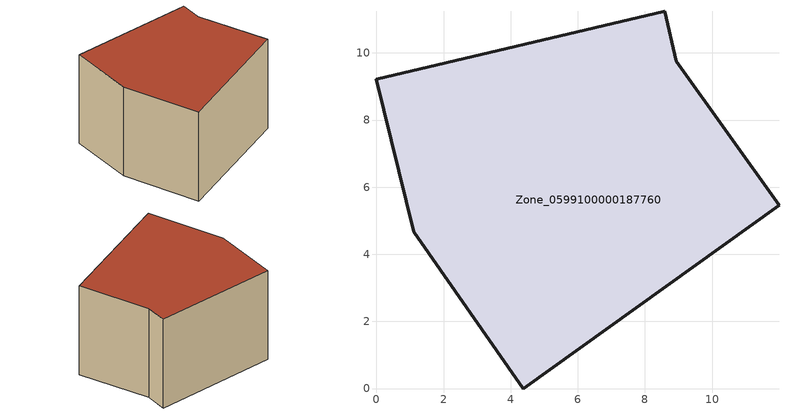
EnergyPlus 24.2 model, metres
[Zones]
Zone_0599100000187760
 floor ground (C_G): 0,9.22 8.59,11.24 8.93,9.76 12,5.46 4.37,0 1.11,4.67 z0
 wall outside (C_F): 1.11,4.67 4.37,0 12,5.46 8.93,9.76 8.59,11.24 0,9.22 1.11,4.67 z0:7.21
 roof outside (C_R): 8.59,11.24 0,9.22 1.11,4.67 4.37,0 12,5.46 8.93,9.76 z7.21
[BUILDING]
Pand.0599100000187760: North Axis=0; Terrain=City; Loads Convergence Tolerance Value=0.04; Temperature Convergence Tolerance Value=0.4; Solar Distribution=FullExterior; Maximum Number of Warmup Days=25; Minimum Number of Warmup Days=1
[Site:Location]
Rotterdam.The.Hague.AP_ZH_NLD Design_Conditions: Latitude=51.96; Longitude=4.45; Time Zone=1; Elevation=-4.5
[SITE:GROUNDTEMPERATURE:BUILDINGSURFACE]
18, 18, 18, 18, 18, 18, 18, 18, 18, 18, 18, 18
[MATERIAL] Thermal Absorptance=0.9; Solar Absorptance=0.7; Visible Absorptance=0.7
Name | Roughness | Thickness | Conductivity | Density | Specific Heat
G.TC.1975-1991 | MediumSmooth | 0.15 | 0.288461 | 540 | 1210
F.TC.1975-1991 | Rough | 0.3 | 0.230769 | 1920 | 840
R.TC.1975-1991 | MediumRough | 0.2 | 0.153846 | 1500 | 1000
[CONSTRUCTION]
C_G: G.TC.1975-1991
C_F: F.TC.1975-1991
C_R: R.TC.1975-1991
[ZONE]
Zone_0599100000187760: Type=1; Multiplier=1; Ceiling Height=Autocalculate; Volume=Autocalculate; Floor Area=autocalculate; Part of Total Floor Area=Yes
[ZONEINFILTRATION:DESIGNFLOWRATE]
Infil_Zone_0599100000187760: Zone or ZoneList or Space or SpaceList=Zone_0599100000187760; Schedule=AlwaysOn; Design Flow Rate Calculation Method=Flow/Area; Flow Rate per Floor Area=0.003; Constant Term Coefficient=1; Temperature Term Coefficient=0; Velocity Term Coefficient=0; Velocity Squared Term Coefficient=0
[HVACTEMPLATE:ZONE:IDEALLOADSAIRSYSTEM]
Zone_0599100000187760: Maximum Heating Supply Air Temperature=50; Minimum Cooling Supply Air Temperature=13; Maximum Heating Supply Air Humidity Ratio=0.0156; Minimum Cooling Supply Air Humidity Ratio=0.0077; Heating Limit=NoLimit; Cooling Limit=NoLimit; Dehumidification Control Type=ConstantSensibleHeatRatio; Cooling Sensible Heat Ratio=0.7; Dehumidification Setpoint=60; Humidification Control Type=None; Humidification Setpoint=30; Outdoor Air Method=None; Outdoor Air Flow Rate per Person=0.00944; Outdoor Air Flow Rate per Zone Floor Area=0; Outdoor Air Flow Rate per Zone=0; Demand Controlled Ventilation Type=None; Outdoor Air Economizer Type=NoEconomizer; Heat Recovery Type=None; Sensible Heat Recovery Effectiveness=0.7; Latent Heat Recovery Effectiveness=0.65
[ZONECONTROL:THERMOSTAT]
ThermostatControl_Zone_0599100000187760: Zone or ZoneList=Zone_0599100000187760; Control Type Schedule=DualSetpointControlType; Control 1=Thermostat_Zone_0599100000187760; Temperature Difference Between Cutout And Setpoint=0
[THERMOSTATSETPOINT:DUALSETPOINT]
Thermostat_Zone_0599100000187760: Heating Setpoint Temperature Schedule=HeatingSetpoint_Zone_0599100000187760; Cooling Setpoint Temperature Schedule=CoolingSetpoint_Zone_0599100000187760
[SCHEDULE:COMPACT]
HeatingSetpoint_Zone_0599100000187760: Through: 12/31, For: AllDays, Until: 24:00, 21
CoolingSetpoint_Zone_0599100000187760: Through: 12/31, For: AllDays, Until: 24:00, 24
DualSetpointControlType: Through: 12/31, For: AllDays, Until: 24:00, 4
AlwaysOn: Through: 12/31, For: AllDays, Until: 24:00, 1
